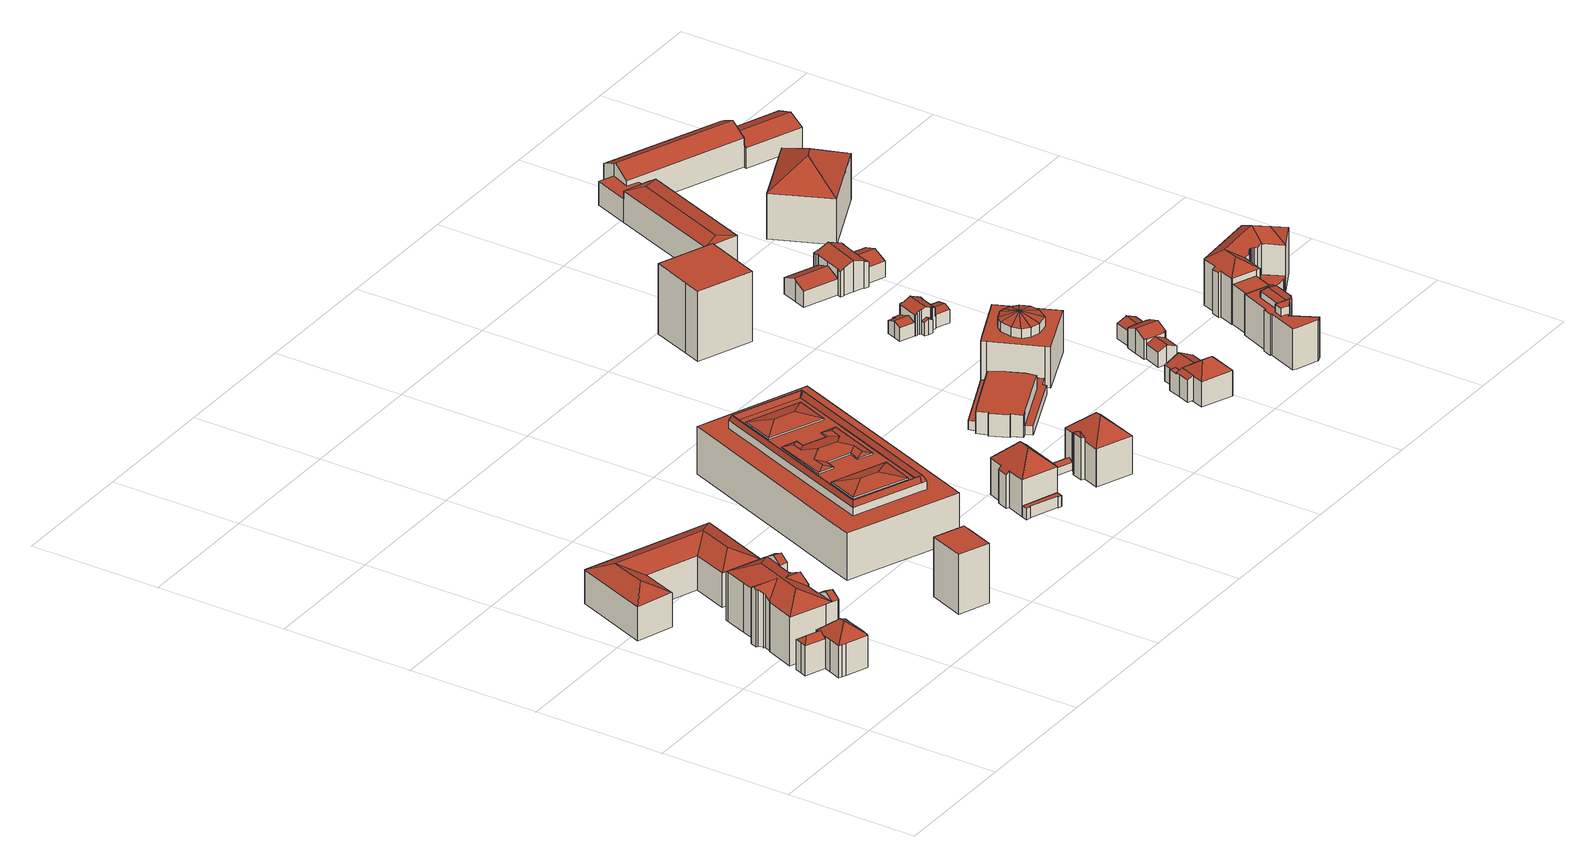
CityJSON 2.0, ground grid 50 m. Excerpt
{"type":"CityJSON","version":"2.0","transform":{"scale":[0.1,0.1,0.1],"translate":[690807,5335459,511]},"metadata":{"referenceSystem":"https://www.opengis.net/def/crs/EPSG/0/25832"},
"CityObjects":{
"building1":{"type":"Building","attributes":{"Gemeindeschluessel":"09162000","HoeheDach":"534.260","HoeheGrund":"516.780","Methode":"2000","NiedrigsteTraufeDesGebaeudes":"528.261","Geometrietyp2DReferenz":"3000","function":"31001_9998","roofType":"3200","measuredHeight":17.48,"storeysAboveGround":3},"geometry":[{"type":"MultiSurface","lod":"2","boundaries":[[[0,1,2,3,4,5]],[[4,6,7,8,5]],[[4,3,6]],[[8,9,10,5]],[[11,12,13]],[[14,15,2,1]],[[16,17,18,19]],[[20,21,22,23]],[[6,11,7]],[[8,7,11,13,9]],[[24,25,26,27]],[[16,19,24,27,20,23,28,29,14,1,0,30,31,32,33]],[[19,18,25,24]],[[30,0,5,10]],[[6,3,2,15,34,35,36,37,12,11]],[[29,34,15,14]],[[20,27,26,38,21]],[[30,10,9,31]],[[32,31,9,13,12,37]],[[39,22,21,38,35,34]],[[38,26,25,18,17,40,36,35]],[[36,40,41,37]],[[28,39,34,29]],[[32,37,41,33]],[[23,22,39,28]],[[16,33,41,40,17]]],"semantics":{"surfaces":[{"type":"WallSurface"},{"type":"RoofSurface"},{"type":"GroundSurface"}],"values":[0,1,0,1,0,0,0,0,0,1,0,2,0,0,1,0,0,0,0,1,1,1,0,0,0,0]}}]},
"building2":{"type":"Building","attributes":{"Gemeindeschluessel":"09162000","HoeheDach":"539.690","HoeheGrund":"516.554","Methode":"2000","NiedrigsteTraufeDesGebaeudes":"535.290","Geometrietyp2DReferenz":"3000","function":"31001_9998","roofType":"3100","measuredHeight":23.14,"storeysAboveGround":4},"geometry":[{"type":"MultiSurface","lod":"2","boundaries":[[[42,43,44,45]],[[46,47,48,49,50]],[[51,52,53,54]],[[55,56,57]],[[58,59,60,61]],[[62,63,64,65]],[[66,67,68,69,70]],[[71,72,63,62]],[[73,74,51,54,75]],[[76,77,78,79]],[[72,71,80,81]],[[82,83,47,46,84]],[[85,86,75,54,53]],[[87,88,77,76]],[[58,89,90,91,59]],[[92,93,94,95,96,97,98,99]],[[87,100,73,75,86,88]],[[95,101,102,96]],[[103,104,68,67,85,53,52]],[[105,106,90,89]],[[66,70,44,43,107,92,99,60,59,91,108]],[[109,103,52,51,74]],[[110,48,47,83]],[[57,84,46,50,111,78,77,88,86,85,67,66,108,55]],[[112,45,44,70,69]],[[113,114,115,116]],[[105,117,118,55,106]],[[101,95,94,119]],[[109,74,73,100]],[[112,69,68,104]],[[120,121,57,56]],[[122,97,96,102]],[[123,61,60,99,98]],[[49,111,50]],[[42,124,125,107,43]],[[118,115,114,120,56,55]],[[106,55,108,91,90]],[[126,127,81,80]],[[65,64,128,129]],[[126,119,94,93,127]],[[113,130,121,120,114]],[[129,128,125,124]],[[116,115,118,117]],[[110,79,78,111,49,48]],[[123,98,97,122]],[[109,100,87,76,79,110,83,82,130,113,116,117,105,89,58,61,123,122,102,101,119,126,80,71,62,65,129,124,42,45,112,104,103]],[[92,107,125,128,64,63,72,81,127,93]],[[130,82,84,57,121]]],"semantics":{"surfaces":[{"type":"WallSurface"},{"type":"RoofSurface"},{"type":"GroundSurface"}],"values":[0,1,1,0,0,0,1,0,1,0,0,0,0,0,0,1,0,0,0,0,1,0,0,1,0,0,0,0,0,0,1,0,0,1,0,1,1,0,0,0,0,0,0,0,0,2,1,0]}}]},
"building3":{"type":"Building","attributes":{"Gemeindeschluessel":"09162000","HoeheDach":"533.120","HoeheGrund":"516.364","Methode":"2000","NiedrigsteTraufeDesGebaeudes":"529.447","Geometrietyp2DReferenz":"3000","function":"31001_9998","roofType":"3100","measuredHeight":16.76,"storeysAboveGround":3},"geometry":[{"type":"MultiSurface","lod":"2","boundaries":[[[131,132,133,134,135]],[[136,137,138]],[[139,140,136,138,141,142]],[[142,141,143,144]],[[145,146,137,136,140,147]],[[148,147,140,139]],[[132,131,149,143,146]],[[138,137,146,143,141]],[[150,151,149,131,135]],[[150,152,153,148,139,142,144,151]],[[144,143,149,151]],[[148,153,154,145,147]],[[133,132,155,156]],[[150,135,134,157,152]],[[134,133,156,157]],[[152,157,156,155,154,153]],[[132,146,145,154,155]]],"semantics":{"surfaces":[{"type":"RoofSurface"},{"type":"WallSurface"},{"type":"GroundSurface"}],"values":[0,0,1,1,0,1,0,0,1,2,1,1,0,1,0,1,0]}}]},
"building4":{"type":"Building","attributes":{"Gemeindeschluessel":"09162000","HoeheDach":"540.019","HoeheGrund":"516.878","Methode":"2000","NiedrigsteTraufeDesGebaeudes":"540.019","Geometrietyp2DReferenz":"3000","function":"31001_9998","roofType":"1000","measuredHeight":23.14},"geometry":[{"type":"MultiSurface","lod":"2","boundaries":[[[158,159,160,161]],[[162,163,160,159,164]],[[161,160,163,165]],[[166,158,161,165,167]],[[167,162,164,166]],[[166,164,159,158]],[[165,163,162,167]]],"semantics":{"surfaces":[{"type":"WallSurface"},{"type":"RoofSurface"},{"type":"GroundSurface"}],"values":[0,1,0,2,0,0,0]}}]},
"building5":{"type":"Building","attributes":{"name":"Zentralinstitut für Kunstgeschichte, Staatliche Graphische Sammlung","Gemeindeschluessel":"09162000","HoeheDach":"540.410","HoeheGrund":"516.466","Methode":"2000","NiedrigsteTraufeDesGebaeudes":"534.810","Geometrietyp2DReferenz":"3000","function":"31001_3000","roofType":"1000","measuredHeight":23.94,"storeysAboveGround":4},"geometry":[{"type":"MultiSurface","lod":"2","boundaries":[[[168,169,170,171]],[[172,173,174]],[[175,176,177,178]],[[179,174,180,181]],[[182,183,184,185,186,187,188,189,190,191,192,193,194,195,196,197,175]],[[198,192,191,198,199,200]],[[201,202,182,175,178,203,204,205,206]],[[204,203,177,207,208,205]],[[209,210,211,212,213,214]],[[215,216,217,218,219,220,221,222,223,224]],[[225,226,209,214,227,228,229]],[[230,231,232,233]],[[234,170,169]],[[198,235,199]],[[236,237,235,190,238,239,240,241]],[[176,242,177]],[[243,180,244,210,209,226]],[[245,246,245,247]],[[248,249,250,251]],[[252,232,253,254]],[[255,256,213,257]],[[178,177,242,258,259,260,261,262,263,264,265,266,177,203]],[[173,244,180,174]],[[205,267,268,269,270,271,240,272,273,274,275,276,277,206]],[[218,278,279,280,281,282,283,219]],[[284,285,286,287]],[[253,231,230,288]],[[199,235,237,236,241,246]],[[171,170,172,289]],[[290,212,169,168]],[[291,233,232,252]],[[287,286,251,292]],[[293,228,256,255]],[[292,251,250,294]],[[257,213,212,290]],[[295,243,226,225]],[[296,266,296,297]],[[227,256,228]],[[253,232,231]],[[244,173,172,170,234,211,210]],[[223,298,299,300,301,302,303,304,305,224]],[[306,288,233,291]],[[297,307,247,245,246,308,309,310,311,208]],[[176,312,313,314,315,198,200,261,260,259,258,242]],[[296,266,265,264,263,262,199,246,245,247,307,297],[291,252,254,306],[293,255,257,290,168,171,289,179,181,316,317,318],[292,294,284,287]],[[295,225,229]],[[307,247,307,297]],[[208,311,310,309,308,241,240,271,270,269,268,267,205]],[[222,221,220,219,283,282,281,319,320,321,322,301,300,299,298,223],[277,276,275,274,273,272,323,324,189,188,187,186,185,184,183,182,202,201,206]],[[285,249,248,286]],[[294,250,285,284]],[[316,243,295,317]],[[317,295,229,318]],[[191,190,235,198]],[[246,241,308]],[[279,278,218,217,216,215,224,305,304,303,302,325,326,327,328,280]],[[289,172,174,179]],[[322,321,320,319,281,280,328,327,326,325,302,301]],[[207,177,266,296,297,208]],[[285,250,249]],[[211,234,169,212]],[[213,256,227,214]],[[262,261,200,199]],[[318,229,228,293]],[[248,251,286]],[[239,238,190,189,324,323,272,240]],[[181,180,243,316]],[[254,253,288,306]],[[175,197,196,195,194,193,192,198,315,314,313,312,176]],[[230,233,288]]],"semantics":{"surfaces":[{"type":"WallSurface"},{"type":"RoofSurface"},{"type":"GroundSurface"}],"values":[0,1,1,0,0,0,0,1,1,0,1,1,1,1,1,1,1,0,1,0,0,0,1,0,0,0,1,1,0,0,0,0,0,0,0,1,0,1,1,1,0,0,1,1,1,1,0,1,1,1,0,0,0,1,1,2,0,0,1,1,1,1,0,0,1,0,0,0,1,1]}}]},
"building6":{"type":"Building","attributes":{"Gemeindeschluessel":"09162000","HoeheDach":"520.720","HoeheGrund":"516.350","Methode":"1000","NiedrigsteTraufeDesGebaeudes":"520.720","Geometrietyp2DReferenz":"3000","function":"31001_2000","roofType":"1000","measuredHeight":4.37,"storeysAboveGround":1},"geometry":[{"type":"MultiSurface","lod":"2","boundaries":[[[329,330,331,332]],[[333,334,335,336]],[[337,336,335,338,339,332,331,340]],[[335,334,341,338]],[[337,340,342,343]],[[342,340,331,330]],[[339,338,341,344]],[[344,341,334,333,343,342,330,329]],[[339,344,329,332]],[[337,343,333,336]]],"semantics":{"surfaces":[{"type":"WallSurface"},{"type":"GroundSurface"},{"type":"RoofSurface"}],"values":[0,0,1,0,0,0,0,2,0,0]}}]},
"building7":{"type":"Building","attributes":{"Gemeindeschluessel":"09162000","HoeheDach":"537.530","HoeheGrund":"516.380","Methode":"2000","NiedrigsteTraufeDesGebaeudes":"529.508","Geometrietyp2DReferenz":"3000","function":"31001_9998","roofType":"3200","measuredHeight":21.15,"storeysAboveGround":4},"geometry":[{"type":"MultiSurface","lod":"2","boundaries":[[[345,346,347,348]],[[349,340,350,351,352,353]],[[354,355,356,357,358,359,347,346,360,361,362]],[[363,364,361,360,346,345]],[[356,365,366,367,368,357]],[[331,362,361,364]],[[353,352,369,370,371,372,355,354]],[[373,370,369,374]],[[375,371,370,373]],[[376,358,357,368]],[[374,369,352,351]],[[355,372,365,356]],[[359,358,376,377,348,347]],[[372,371,375,378,366,365]],[[373,374,351,350,340,331,364,363,345,348,377,376,368,367,366,378,375]],[[340,349,362,331]],[[349,353,354,362]]],"semantics":{"surfaces":[{"type":"WallSurface"},{"type":"RoofSurface"},{"type":"GroundSurface"}],"values":[0,0,1,0,0,0,1,0,0,0,0,1,0,0,2,0,1]}}]},
"building8":{"type":"Building","attributes":{"Gemeindeschluessel":"09162000","HoeheDach":"520.637","HoeheGrund":"516.540","Methode":"1000","NiedrigsteTraufeDesGebaeudes":"519.228","Geometrietyp2DReferenz":"3000","function":"31001_2000","roofType":"3100","measuredHeight":4.1},"geometry":[{"type":"MultiSurface","lod":"2","boundaries":[[[379,380,381,382,383]],[[384,385,381,380]],[[385,386,382,381]],[[386,385,384,387,388]],[[388,383,382,386]],[[384,380,379,387]],[[388,387,379,383]]],"semantics":{"surfaces":[{"type":"WallSurface"},{"type":"RoofSurface"},{"type":"GroundSurface"}],"values":[0,0,1,0,1,2,0]}}]},
"building9":{"type":"Building","attributes":{"Gemeindeschluessel":"09162000","HoeheDach":"538.000","HoeheGrund":"516.339","Methode":"2000","NiedrigsteTraufeDesGebaeudes":"531.010","Geometrietyp2DReferenz":"3000","function":"31001_9998","roofType":"3200","measuredHeight":21.66,"storeysAboveGround":4},"geometry":[{"type":"MultiSurface","lod":"2","boundaries":[[[389,390,391]],[[392,393,394,395,396,391]],[[397,398,399,400,401]],[[400,399,402]],[[403,404,394,393]],[[405,406,399,398]],[[407,408,390,409,410,411]],[[407,411,412,413]],[[392,391,390,408]],[[389,409,390]],[[414,397,415,416]],[[403,416,415,417,404]],[[405,398,397,414]],[[415,397,401,417]],[[417,401,400,402,418,412,411,410,419,395,394,404]],[[405,414,416,403,393,392,408,407,413,420,406]],[[413,412,418,420]],[[406,420,418,402,399]],[[396,389,391]],[[410,409,389,419]],[[419,389,396,395]]],"semantics":{"surfaces":[{"type":"RoofSurface"},{"type":"WallSurface"},{"type":"GroundSurface"}],"values":[0,1,0,0,1,1,1,1,1,0,1,1,1,0,0,2,1,1,0,1,1]}}]},
"building10":{"type":"Building","attributes":{"Gemeindeschluessel":"09162000","HoeheDach":"520.550","HoeheGrund":"516.736","Methode":"2000","NiedrigsteTraufeDesGebaeudes":"519.706","Geometrietyp2DReferenz":"3000","function":"31001_2000","roofType":"3100","measuredHeight":3.81},"geometry":[{"type":"MultiSurface","lod":"2","boundaries":[[[421,422,423,424,425]],[[422,426,427,428,423]],[[429,427,426,430,431]],[[431,430,421,425]],[[424,423,428,432]],[[426,422,421,430]],[[429,432,428,427]],[[431,425,424,432,429]]],"semantics":{"surfaces":[{"type":"RoofSurface"},{"type":"WallSurface"},{"type":"GroundSurface"}],"values":[0,1,2,1,0,1,1,1]}}]},
"building11":{"type":"Building","attributes":{"Gemeindeschluessel":"09162000","HoeheDach":"525.170","HoeheGrund":"516.450","Methode":"2000","NiedrigsteTraufeDesGebaeudes":"520.000","Geometrietyp2DReferenz":"3000","function":"31001_9998","roofType":"1000","measuredHeight":8.72,"storeysAboveGround":2},"geometry":[{"type":"MultiSurface","lod":"2","boundaries":[[[433,434,435,436]],[[437,438,439,440,441,442,443,444,445,446,447,448,449,450]],[[451,445,444,452]],[[453,454,455,456]],[[457,458,459,460]],[[461,439,438,462]],[[463,446,445,451]],[[464,450,449,465]],[[465,449,448,466,467,468]],[[456,455,434,433]],[[469,442,441,470]],[[465,468,453,456,433,436,471,457,460,469,470,472,461,462,473,464]],[[471,474,458,457]],[[475,447,446,463]],[[468,467,454,453]],[[472,440,439,461]],[[460,459,476,443,442,469]],[[466,448,447,475]],[[470,441,440,472]],[[466,475,463,451,452,476,459,458,474,435,434,455,454,467]],[[452,444,443,476]],[[473,437,450,464]],[[462,438,437,473]],[[436,435,474,471]]],"semantics":{"surfaces":[{"type":"WallSurface"},{"type":"RoofSurface"},{"type":"GroundSurface"}],"values":[0,1,0,0,0,0,0,0,0,0,0,2,0,0,0,0,0,0,0,1,0,0,0,0]}}]},
"building12":{"type":"Building","attributes":{"Gemeindeschluessel":"09162000","HoeheDach":"526.127","HoeheGrund":"516.370","Methode":"2000","NiedrigsteTraufeDesGebaeudes":"524.422","Geometrietyp2DReferenz":"3000","function":"31001_1000","roofType":"2100","measuredHeight":9.76,"storeysAboveGround":2},"geometry":[{"type":"MultiSurface","lod":"2","boundaries":[[[477,478,479,480,481,482,483]],[[484,485,477,483]],[[486,487,488,489,490,491,492]],[[490,489,493,480,479]],[[488,487,486,494,484,483,482,481,495]],[[496,492,491,478,477,485]],[[494,496,485,484]],[[495,493,489,488]],[[486,492,496,494]],[[481,480,493,495]],[[479,478,491,490]]],"semantics":{"surfaces":[{"type":"WallSurface"},{"type":"RoofSurface"},{"type":"GroundSurface"}],"values":[0,0,0,1,2,1,0,0,0,0,0]}}]},
"building13":{"type":"Building","attributes":{"name":"NS-Dokumentationszentrum München","Gemeindeschluessel":"09162000","HoeheDach":"538.600","HoeheGrund":"511.399","Methode":"2000","NiedrigsteTraufeDesGebaeudes":"538.600","Geometrietyp2DReferenz":"3000","function":"31001_3000","roofType":"1000","measuredHeight":27.2,"storeysAboveGround":3},"geometry":[{"type":"MultiSurface","lod":"2","boundaries":[[[497,498,499,500,501]],[[500,502,503,501]],[[503,502,504,505,506]],[[497,506,505,498]],[[499,504,502,500]],[[498,505,504,499]],[[501,503,506,497]]],"semantics":{"surfaces":[{"type":"GroundSurface"},{"type":"WallSurface"},{"type":"RoofSurface"}],"values":[0,1,2,1,1,1,1]}}]},
"building14":{"type":"Building","attributes":{"name":"Amerika Haus","Gemeindeschluessel":"09162000","HoeheDach":"538.290","HoeheGrund":"516.347","Methode":"2000","NiedrigsteTraufeDesGebaeudes":"532.360","Geometrietyp2DReferenz":"3000","function":"31001_9998","roofType":"1000","measuredHeight":21.94,"storeysAboveGround":5},"geometry":[{"type":"MultiSurface","lod":"2","boundaries":[[[507,508,509,510]],[[511,512,513,514,515,516,517,518],[519,520,521,522,523,524,525,526,527,528,529,507,510]],[[530,531,532]],[[533,534,535,536,537,538,539,540]],[[529,541,508,507]],[[521,542,543,522]],[[540,514,513,533]],[[534,512,511,535]],[[526,544,545,527]],[[510,509,546,519]],[[544,530,532]],[[523,547,531,524]],[[522,543,547,523]],[[525,530,544,526]],[[548,532,541]],[[535,511,518,536]],[[545,532,548]],[[518,517,516,515,539,538,537,536]],[[547,543,532]],[[524,531,530,525]],[[545,544,532]],[[532,543,542]],[[541,532,508]],[[532,549,546]],[[532,546,509]],[[520,549,542,521]],[[532,542,549]],[[533,513,512,534]],[[539,515,514,540]],[[531,547,532]],[[527,545,548,528]],[[528,548,541,529]],[[508,532,509]],[[519,546,549,520]]],"semantics":{"surfaces":[{"type":"WallSurface"},{"type":"RoofSurface"},{"type":"GroundSurface"}],"values":[0,1,1,2,0,0,0,0,0,0,1,0,0,0,1,0,1,0,1,0,1,1,1,1,1,0,1,0,0,1,0,0,1,0]}}]},
"building15":{"type":"Building","attributes":{"Gemeindeschluessel":"09162000","HoeheDach":"530.330","HoeheGrund":"516.130","Methode":"2000","NiedrigsteTraufeDesGebaeudes":"525.903","Geometrietyp2DReferenz":"3000","function":"31001_1000","roofType":"3200","measuredHeight":14.2,"storeysAboveGround":2},"geometry":[{"type":"MultiSurface","lod":"2","boundaries":[[[550,551,552]],[[553,554,555,556]],[[557,551,550,558]],[[550,552,559,560,561]],[[559,555,554,562,560]],[[563,562,554,553]],[[564,565,551,557]],[[558,550,561,566]],[[567,568,565,564]],[[568,567,556,555]],[[561,560,562,563,566]],[[559,552,551,565,568,555]],[[558,566,563,553,556,567,564,557]]],"semantics":{"surfaces":[{"type":"RoofSurface"},{"type":"WallSurface"},{"type":"GroundSurface"}],"values":[0,1,1,0,0,1,1,1,1,1,1,0,2]}}]},
"building16":{"type":"Building","attributes":{"Gemeindeschluessel":"09162000","HoeheDach":"525.400","HoeheGrund":"516.392","Methode":"2000","NiedrigsteTraufeDesGebaeudes":"522.545","Geometrietyp2DReferenz":"3000","function":"31001_1000","roofType":"3100","measuredHeight":9.01,"storeysAboveGround":1},"geometry":[{"type":"MultiSurface","lod":"2","boundaries":[[[569,570,571,572]],[[572,571,573,574]],[[488,575,576,495]],[[571,570,577,578,573]],[[579,580,569,572,574,488,495]],[[580,577,570,569]],[[495,576,581,579]],[[574,573,575,488]],[[579,581,578,577,580]],[[573,578,581,576,575]]],"semantics":{"surfaces":[{"type":"WallSurface"},{"type":"RoofSurface"},{"type":"GroundSurface"}],"values":[0,0,0,1,2,0,0,0,0,1]}}]},
"building17":{"type":"Building","attributes":{"Gemeindeschluessel":"09162000","HoeheDach":"526.290","HoeheGrund":"516.200","Methode":"2000","NiedrigsteTraufeDesGebaeudes":"520.704","Geometrietyp2DReferenz":"3000","function":"31001_9998","roofType":"3100","measuredHeight":10.09},"geometry":[{"type":"MultiSurface","lod":"2","boundaries":[[[582,583,584,585]],[[586,587,588,589]],[[590,591,592,593,594,595]],[[596,597,598,599]],[[600,601,602,603,604,605]],[[603,602,606,607,608,609,610]],[[611,612,613,614]],[[615,616,583,582]],[[614,613,590,595]],[[617,618,619,620,597,596]],[[621,622,623,624]],[[625,626,622,621]],[[627,628,626,625]],[[597,620,629,630,631,598]],[[619,632,629,620]],[[633,589,588,634,635,636,637]],[[585,584,638,639]],[[640,641,642,643]],[[644,645,646,647]],[[634,648,649,650,651,652,653,635]],[[639,638,654,655]],[[656,657,658,659]],[[598,631,660,616,615,661,599]],[[630,629,632,662,663,664,660,631]],[[665,666,645,644]],[[588,587,654,638,584,583,616,660,664,667,668,669,642,641,670,650,649,648,634]],[[643,642,669,671]],[[653,652,651,592,591,590,613,612,672]],[[609,673,624,623,674,610]],[[655,654,587,586]],[[675,676,666,665]],[[663,662,677,646,645,666,676,605,604,603,610,674,623,622,626,628,678,679,668,667,664]],[[636,672,612,611,637]],[[632,619,618,680,681,677,662]],[[682,670,641,640]],[[683,684,685,686]],[[647,646,677,681]],[[651,650,670,682,687,593,592]],[[688,678,628,627]],[[689,685,684,690,601,600]],[[635,653,672,636]],[[690,658,657,606,602,601]],[[607,606,657,656]],[[668,679,678,688,691,692,671,669]],[[683,693,659,658,690,684]],[[659,693,683,686,694,695,675,665,644,647,681,680,618,617,596,599,661,615,582,585,639,655,586,589,633,637,611,614,595,594,593,687,682,640,643,671,692,691,688,627,625,621,624,673,609,608,607,656]],[[695,694,689,600,605,676,675]],[[686,685,689,694]]],"semantics":{"surfaces":[{"type":"WallSurface"},{"type":"RoofSurface"},{"type":"GroundSurface"}],"values":[0,0,0,0,0,0,0,0,0,0,0,0,0,1,1,0,0,0,0,0,0,0,0,0,0,1,0,1,0,0,0,1,0,0,0,0,0,0,0,1,1,1,0,0,0,2,0,0]}}]},
"building18":{"type":"Building","attributes":{"Gemeindeschluessel":"09162000","HoeheDach":"525.831","HoeheGrund":"516.220","Methode":"2000","NiedrigsteTraufeDesGebaeudes":"521.895","Geometrietyp2DReferenz":"3000","function":"31001_9998","roofType":"3100","measuredHeight":9.61,"storeysAboveGround":2},"geometry":[{"type":"MultiSurface","lod":"2","boundaries":[[[696,697,698,699,700,701,702]],[[703,704,705,706,707,708]],[[709,710,711,712]],[[713,714,715,716]],[[717,718,719,720,698,697]],[[721,711,710,718,717,697,696,722,723,724]],[[725,726,727,728]],[[696,702,729,722]],[[716,715,724,730]],[[719,704,703,720]],[[731,732,733,734,735,736]],[[737,738,712,711,721,739]],[[736,735,740,741]],[[735,734,742,743,740]],[[732,744,745,746,747,748,733]],[[720,703,708,699,698]],[[728,727,746,745]],[[714,749,750,747,746,727,726,739,721,724,715]],[[700,699,708,707]],[[740,743,749,714,713,751,741]],[[752,709,712,738,737,725,728,745,744,732,731,736,741,751,713,716,730,753,729,702,701,700,707,706,705]],[[733,748,742,734]],[[742,748,747,750,749,743]],[[724,723,722,729,753,730]],[[709,752,705,704,719,718,710]],[[737,739,726,725]]],"semantics":{"surfaces":[{"type":"WallSurface"},{"type":"RoofSurface"},{"type":"GroundSurface"}],"values":[0,0,0,0,0,1,0,0,0,1,0,0,0,1,0,1,0,1,0,0,2,1,0,0,0,0]}}]},
"building19":{"type":"Building","attributes":{"Gemeindeschluessel":"09162000","HoeheDach":"524.566","HoeheGrund":"516.030","Methode":"1000","NiedrigsteTraufeDesGebaeudes":"522.328","Geometrietyp2DReferenz":"3000","function":"31001_9998","roofType":"3100","measuredHeight":8.54,"storeysAboveGround":1},"geometry":[{"type":"MultiSurface","lod":"2","boundaries":[[[754,755,756,757,758]],[[759,760,761,762,763,764,765,766,767]],[[761,768,769,762]],[[756,755,767,766,765,757]],[[760,770,768,761]],[[760,759,767,755,754,770]],[[771,758,757,765,764,763]],[[762,769,771,763]],[[768,770,754,758,771,769]]],"semantics":{"surfaces":[{"type":"RoofSurface"},{"type":"GroundSurface"},{"type":"WallSurface"}],"values":[0,1,2,2,2,2,2,2,0]}}]},
"building20":{"type":"Building","attributes":{"Gemeindeschluessel":"09162000","HoeheDach":"528.434","HoeheGrund":"516.280","Methode":"1000","NiedrigsteTraufeDesGebaeudes":"525.979","Geometrietyp2DReferenz":"3000","function":"31001_9998","roofType":"3100","measuredHeight":12.15,"storeysAboveGround":2},"geometry":[{"type":"MultiSurface","lod":"2","boundaries":[[[772,773,774,775]],[[776,777,778,779]],[[780,781,782,783]],[[784,785,786,787]],[[775,774,788,789]],[[790,791,792,793]],[[794,795,796,797,798,799,800,801,785,784,802,803,804,805,806]],[[807,795,794,808]],[[809,800,799,810]],[[811,802,784,787]],[[812,801,800,809]],[[789,788,813,814]],[[815,816,782,781]],[[786,785,801,812]],[[796,795,807,817]],[[778,777,805,804,818,819,820,783,782,816,821,813,788,774,773,822,792,791]],[[776,823,806,805,777]],[[824,798,797,825]],[[794,806,823,808]],[[825,797,796,817]],[[826,827,818,804,803]],[[814,813,821,828]],[[810,799,798,824]],[[786,812,809,810,824,825,817,807,808,823,776,779,790,793,829,772,775,789,814,828,815,781,780,830,831,827,826,811,787]],[[803,802,811,826]],[[831,819,818,827]],[[831,830,820,819]],[[829,793,792,822]],[[828,821,816,815]],[[829,822,773,772]],[[790,779,778,791]],[[780,783,820,830]]],"semantics":{"surfaces":[{"type":"WallSurface"},{"type":"RoofSurface"},{"type":"GroundSurface"}],"values":[0,0,0,0,0,0,1,0,0,0,0,0,0,0,0,1,0,0,0,0,0,0,0,2,0,0,0,0,0,0,0,0]}}]},
"building21":{"type":"Building","attributes":{"Gemeindeschluessel":"09162000","HoeheDach":"534.880","HoeheGrund":"515.870","Methode":"2000","NiedrigsteTraufeDesGebaeudes":"531.770","Geometrietyp2DReferenz":"3000","function":"31001_9998","roofType":"1000","measuredHeight":19.01,"storeysAboveGround":4},"geometry":[{"type":"MultiSurface","lod":"2","boundaries":[[[832,833,834,835]],[[836,837,838,839,840,841]],[[842,843,844,845,846,847]],[[848,849,850,851,852,853]],[[854,855,856,857,858,859,860,861,862]],[[863,864,865,866]],[[857,867,843,842,858]],[[868,869,870,871,872,873,874,875,835,834]],[[876,877,878,879,880,881]],[[866,865,882,883]],[[884,885,886,856,855,854,862,887]],[[839,838,864,863]],[[860,859,847,846]],[[888,889,876,881,890,891]],[[858,842,847,859]],[[892,893,894,895,896,897,898,899,836,841]],[[844,843,867,900]],[[901,887,862,861]],[[902,903,885,884,887,901]],[[883,882,833,832]],[[872,871,879,878]],[[850,849,896,895]],[[877,876,889,888,904,905,906,907,908,852,851,850,895,894,893,892,841,840,839,863,866,883,832,835,875,874,873,872,878]],[[907,906,905,904,909,900,867,857,856,886]],[[904,888,891,909]],[[899,898,897,896,849,848,853,903,902,901,861,860,846,845,844,900,909,891,890,881,880,879,871,870,869,868,834,833,882,865,864,838,837,836]],[[903,853,852,908,907,886,885]]],"semantics":{"surfaces":[{"type":"WallSurface"},{"type":"RoofSurface"},{"type":"GroundSurface"}],"values":[0,0,0,0,0,0,1,0,0,0,1,0,0,0,1,0,0,0,0,0,0,0,2,0,0,1,0]}}]},
"building22":{"type":"Building","attributes":{"Gemeindeschluessel":"09162000","HoeheDach":"524.546","HoeheGrund":"516.190","Methode":"1000","NiedrigsteTraufeDesGebaeudes":"522.324","Geometrietyp2DReferenz":"3000","function":"31001_9998","roofType":"3100","measuredHeight":8.36,"storeysAboveGround":1},"geometry":[{"type":"MultiSurface","lod":"2","boundaries":[[[910,911,912,913]],[[914,915,916,917]],[[917,916,918,919]],[[918,920,911,910,921,919]],[[914,922,923,924,925,915]],[[926,912,911,920]],[[915,925,924,926,920,918,916]],[[923,927,913,912,926,924]],[[927,923,922,914,917,919,921,910,913]]],"semantics":{"surfaces":[{"type":"WallSurface"},{"type":"RoofSurface"},{"type":"GroundSurface"}],"values":[0,0,0,0,0,1,1,0,2]}}]},
"building23":{"type":"Building","attributes":{"Gemeindeschluessel":"09162000","HoeheDach":"531.630","HoeheGrund":"516.150","Methode":"2000","NiedrigsteTraufeDesGebaeudes":"531.630","Geometrietyp2DReferenz":"3000","function":"31001_2000","roofType":"1000","measuredHeight":15.48},"geometry":[{"type":"MultiSurface","lod":"2","boundaries":[[[928,929,930,931]],[[932,933,929,928]],[[929,933,934,935,930]],[[930,935,934,936,937,931]],[[933,932,936,934]],[[928,931,937,936,932]]],"semantics":{"surfaces":[{"type":"WallSurface"},{"type":"RoofSurface"},{"type":"GroundSurface"}],"values":[0,0,1,0,0,2]}}]},
"building24":{"type":"Building","attributes":{"Gemeindeschluessel":"09162000","HoeheDach":"521.966","HoeheGrund":"516.781","Methode":"1000","NiedrigsteTraufeDesGebaeudes":"521.966","Geometrietyp2DReferenz":"3000","function":"31001_9998","roofType":"1000","measuredHeight":5.18,"storeysAboveGround":2},"geometry":[{"type":"MultiSurface","lod":"2","boundaries":[[[938,939,940,941]],[[942,943,944,945]],[[946,947,940,939,948,944,943,949,950,951,952,953,954,955,956,957,958]],[[959,957,956,960]],[[961,947,946,962]],[[963,950,949,964]],[[960,956,955,965]],[[941,940,947,961]],[[966,951,950,963]],[[962,946,958,967]],[[967,959,960,965,968,969,970,966,963,964,942,945,971,938,941,961,962]],[[965,955,954,968]],[[971,948,939,938]],[[969,953,952,970]],[[967,958,957,959]],[[968,954,953,969]],[[964,949,943,942]],[[945,944,948,971]],[[970,952,951,966]]],"semantics":{"surfaces":[{"type":"WallSurface"},{"type":"RoofSurface"},{"type":"GroundSurface"}],"values":[0,0,1,0,0,0,0,0,0,0,2,0,0,0,0,0,0,0,0]}}]},
"building25":{"type":"Building","attributes":{"Gemeindeschluessel":"09162000","HoeheDach":"537.522","HoeheGrund":"516.240","Methode":"2000","NiedrigsteTraufeDesGebaeudes":"533.340","Geometrietyp2DReferenz":"3000","function":"31001_9998","roofType":"3200","measuredHeight":21.28,"storeysAboveGround":5},"geometry":[{"type":"MultiSurface","lod":"2","boundaries":[[[972,973,974,975]],[[976,977,978,979]],[[980,981,982,983]],[[984,985,986,987]],[[988,989,990,991]],[[992,993,994,995,996,997,998,974,973,999,1000]],[[994,1001,1002,1003,1004,1005,1006,1007,995]],[[1008,987,986,1009,1010,1011]],[[1012,1013,1014,1015,1016,1004]],[[1017,1018,1019,1020,1021,1011,1010,1022,1023,1024]],[[1022,1010,1009,986,985,982,981,1025,1026,1027,990,989,1028,1029,1003,1002,1001,994]],[[1018,1017,977,976]],[[1030,979,978,992,1000,1031]],[[1032,1013,1012,1004,1003]],[[1013,1032,1033]],[[1000,999,973,972,1034,1031]],[[978,977,1017,1024,993,992]],[[988,1035,1028,989]],[[991,990,1027,1036]],[[1007,1006,1005,1004,1016,1037,1038,1039]],[[975,974,998,1040]],[[1041,1042,1043,1044,1033,1032,1003,1029]],[[1045,1046,1047,1048,1049,1050,1035,988,991,1036,1051,1052,980,983,984,987,1008,1011,1021,1020,1019,1018,976,979,1030,1031,1034,972,975,1040,1053,1054,1055,1039,1038,1037,1016,1015,1014]],[[1052,1025,981,980]],[[1050,1049,1048,1047,1043,1042,1041,1029,1028,1035]],[[983,982,985,984]],[[997,996,1054,1053,1040,998]],[[996,995,1007,1039,1055,1054]],[[1047,1046,1045,1014,1013,1033,1044,1043]],[[1036,1027,1026,1051]],[[1024,1023,1022,994,993]],[[1051,1026,1025,1052]]],"semantics":{"surfaces":[{"type":"WallSurface"},{"type":"RoofSurface"},{"type":"GroundSurface"}],"values":[0,0,0,0,0,1,1,0,0,0,1,0,0,1,1,0,1,0,0,0,0,1,2,0,0,0,0,0,0,0,1,0]}}]},
"building26":{"type":"Building","attributes":{"Gemeindeschluessel":"09162000","HoeheDach":"542.550","HoeheGrund":"516.550","Methode":"2000","NiedrigsteTraufeDesGebaeudes":"534.182","Geometrietyp2DReferenz":"3000","function":"31001_9998","roofType":"3200","measuredHeight":26,"storeysAboveGround":4},"geometry":[{"type":"MultiSurface","lod":"2","boundaries":[[[1056,1057,1058,1059]],[[1060,1058,1061]],[[1059,1058,1060,1062]],[[1060,1061,1063,1064]],[[1065,1056,1059,1062]],[[1064,1063,1057]],[[1063,1061,1058,1057]],[[1065,1062,1060,1064]],[[1065,1064,1057,1056]]],"semantics":{"surfaces":[{"type":"WallSurface"},{"type":"RoofSurface"},{"type":"GroundSurface"}],"values":[0,1,0,1,2,1,1,0,0]}}]},
"building27":{"type":"Building","attributes":{"Gemeindeschluessel":"09162000","HoeheDach":"530.801","HoeheGrund":"516.060","Methode":"2000","NiedrigsteTraufeDesGebaeudes":"524.088","Geometrietyp2DReferenz":"3000","function":"31001_9998","roofType":"3100","measuredHeight":14.74},"geometry":[{"type":"MultiSurface","lod":"2","boundaries":[[[1066,1067,1068]],[[1069,1070,1071,1072,1073,1074]],[[1075,1076,1070,1069,1077,1078]],[[1077,1079,1080,1081,1082,1083,1078]],[[1084,1085,1073,1072,1086]],[[1087,1088,1089,1090]],[[1091,1071,1070,1076,1092]],[[1093,1094,1095,1096]],[[1097,1098,1095,1094,1099]],[[1067,1093,1096,1068]],[[1075,1100,1101,1076]],[[1077,1069,1074,1079]],[[1092,1076,1101,1102]],[[1103,1096,1095,1098]],[[1090,1089,1078,1083]],[[1099,1094,1066,1104]],[[1105,1068,1096,1103,1106]],[[1104,1066,1068,1105]],[[1098,1081,1080,1085,1107,1103]],[[1108,1107,1085,1084]],[[1106,1103,1107,1108]],[[1080,1079,1074,1073,1085]],[[1087,1090,1083,1082,1097,1099,1104,1105,1106,1108,1084,1086,1091,1092,1102]],[[1086,1072,1071,1091]],[[1098,1097,1082,1081]],[[1066,1094,1093,1067]],[[1088,1100,1075,1078,1089]],[[1087,1102,1101,1100,1088]]],"semantics":{"surfaces":[{"type":"RoofSurface"},{"type":"WallSurface"},{"type":"GroundSurface"}],"values":[0,0,1,1,1,1,1,0,1,0,0,0,1,1,1,1,1,1,0,1,1,1,2,1,1,0,0,1]}}]}
},
"vertices":[
[110,325,58],[187,294,58],[187,294,182],[186,294,182],[186,294,173],[110,325,173],[190,304,182],[196,318,194],[143,339,194],[129,373,173],[119,347,173],[201,332,182],[205,342,182],[205,342,173],[177,271,58],[177,271,182],[304,270,58],[304,270,186],[307,268,183],[307,268,58],[268,179,58],[268,179,182],[187,211,182],[187,211,58],[282,204,58],[282,204,182],[278,205,186],[278,205,58],[169,218,58],[158,222,58],[119,347,58],[129,373,58],[206,342,58],[315,299,58],[158,222,182],[235,250,233],[242,270,233],[206,342,182],[269,183,186],[169,218,182],[314,296,185],[315,299,182],
[243,656,55],[243,656,246],[273,734,246],[273,734,55],[342,464,246],[343,465,247],[349,464,248],[366,509,273],[311,531,273],[450,639,264],[464,673,243],[435,684,244],[422,650,264],[302,341,243],[316,376,264],[329,411,243],[185,514,55],[185,514,244],[188,513,246],[188,513,55],[219,605,55],[219,605,258],[224,604,257],[224,604,55],[323,635,287],[434,684,243],[428,687,243],[277,746,243],[276,742,245],[216,598,55],[216,598,263],[437,606,244],[449,636,262],[409,616,244],[382,565,55],[382,565,246],[388,563,243],[388,563,55],[200,593,55],[200,593,270],[322,413,55],[343,465,55],[322,413,247],[435,684,243],[409,616,243],[403,619,55],[403,619,246],[142,406,55],[142,406,243],[142,407,244],[278,544,282],[190,578,282],[185,566,274],[190,564,274],[196,547,264],[194,542,261],[198,540,260],[191,520,246],[437,606,55],[190,564,55],[196,547,55],[464,673,55],[428,687,55],[278,351,55],[278,351,243],[229,619,246],[252,454,287],[449,636,55],[349,464,55],[387,562,243],[277,746,55],[341,365,55],[341,365,264],[328,331,244],[328,331,55],[324,333,55],[324,333,243],[185,566,55],[342,366,264],[355,400,243],[194,542,55],[198,540,55],[229,618,55],[229,618,247],[196,594,55],[196,594,270],[227,614,250],[227,614,55],[355,400,55],
[197,1008,185],[155,1106,221],[105,976,221],[143,875,187],[145,874,186],[489,746,186],[443,847,221],[344,803,187],[491,746,54],[491,746,185],[343,803,186],[343,803,54],[393,935,186],[393,935,54],[596,1019,186],[494,977,221],[598,1018,184],[598,1018,54],[198,1008,185],[145,874,54],[198,1008,54],[5,920,54],[114,1202,54],[114,1202,186],[113,1201,186],[6,921,186],[5,920,186],
[777,244,59],[777,244,290],[892,199,290],[892,199,59],[840,65,290],[879,166,290],[724,111,290],[879,166,59],[724,111,59],[840,65,59],
[1170,944,269],[1170,944,274],[1226,921,274],[1226,921,269],[1150,726,274],[1130,755,281],[1094,749,274],[1099,479,270],[1094,492,291],[1084,496,291],[1080,486,270],[1094,749,269],[1110,787,274],[1110,787,269],[1099,479,238],[1104,489,238],[1107,498,238],[1116,522,238],[1162,640,238],[1192,715,238],[1350,1121,238],[1356,1138,238],[1356,1138,269],[1350,1121,269],[1350,1121,271],[1192,715,270],[1162,640,270],[1116,522,270],[1107,498,270],[1104,489,270],[1340,1125,291],[1330,1129,269],[1330,1129,271],[834,586,238],[1080,486,238],[1080,486,269],[834,586,269],[820,591,269],[820,591,238],[838,595,291],[831,598,291],[1050,878,292],[1122,849,291],[1175,873,281],[1157,912,274],[1066,949,274],[1027,931,281],[715,547,55],[791,516,55],[1070,403,55],[1139,376,55],[1139,376,238],[1070,403,238],[791,516,238],[715,547,238],[713,547,238],[713,547,55],[983,817,281],[1000,861,281],[1042,970,281],[1021,1004,273],[945,809,274],[964,652,294],[1027,626,294],[1123,656,275],[915,740,275],[1190,912,281],[1343,1133,291],[1088,1236,291],[1334,1137,291],[1337,1146,269],[1091,1245,269],[1077,1251,269],[1081,1239,291],[1088,506,270],[1017,824,274],[1147,800,281],[1025,1076,269],[1084,1228,269],[1000,1012,269],[1132,1104,294],[1209,1073,294],[1299,1108,275],[1091,1192,275],[1123,656,269],[1077,538,275],[1077,538,269],[1078,981,269],[1078,981,274],[1066,949,269],[1097,530,270],[1143,648,270],[1172,723,270],[1246,913,270],[1246,913,269],[1172,723,269],[1143,648,269],[1097,530,269],[1088,506,269],[828,611,269],[912,828,269],[986,1018,269],[1019,1101,269],[1070,1234,269],[1077,1251,238],[1070,1234,238],[1019,1101,238],[986,1018,238],[912,828,238],[828,611,238],[1168,451,55],[1425,1111,55],[1451,1179,55],[1451,1179,238],[1425,1111,238],[1168,451,238],[1251,985,269],[1251,985,275],[1043,1069,275],[1043,1069,269],[869,622,275],[1150,726,269],[1157,912,269],[915,740,269],[1091,1192,269],[1021,1004,269],[1299,1108,269],[1002,786,274],[1068,514,269],[842,605,269],[743,622,238],[825,831,238],[1004,1280,238],[1029,1345,238],[1029,1345,55],[1004,1280,55],[825,831,55],[743,622,55],[869,622,269],[926,822,269],[1077,1231,291],[993,1015,291],[919,825,291],[835,608,291],[1097,502,291],[1107,526,291],[1153,644,291],[1182,719,291],[1017,824,269],[1002,786,269],[945,809,269],[1450,1180,238],[1383,1206,238],[1102,1316,238],[1032,1344,238],[1091,1245,238],[1337,1146,238],[1032,1344,55],[1102,1316,55],[1383,1206,55],[1450,1180,55],
[1373,259,97],[1381,282,97],[1381,282,54],[1373,259,54],[1495,213,97],[1496,215,97],[1496,215,54],[1495,213,54],[1508,208,54],[1389,258,54],[1388,255,54],[1517,231,54],[1389,258,97],[1517,231,97],[1508,208,97],[1388,255,97],
[1398,356,54],[1398,356,185],[1414,397,185],[1414,397,54],[1517,231,196],[1517,232,54],[1523,248,54],[1523,248,199],[1517,232,198],[1474,318,265],[1491,361,265],[1447,449,197],[1446,449,196],[1425,393,196],[1424,393,196],[1408,352,196],[1409,352,196],[1381,282,196],[1408,352,54],[1409,352,54],[1528,419,196],[1528,419,54],[1447,449,54],[1446,449,54],[1525,247,197],[1571,367,196],[1583,397,196],[1582,397,197],[1571,367,54],[1525,247,54],[1583,397,54],[1425,393,54],[1424,393,54],[1582,397,54],
[1583,397,55],[1571,367,55],[1571,367,84],[1578,383,96],[1583,397,86],[1727,307,55],[1727,307,84],[1733,323,96],[1740,342,55],[1740,342,82],
[1710,264,227],[1707,289,216],[1691,247,216],[1691,247,53],[1703,242,53],[1703,242,201],[1702,242,200],[1702,242,215],[1815,126,201],[1865,258,201],[1876,289,201],[1782,246,270],[1773,223,270],[1741,342,202],[1679,180,53],[1679,180,200],[1865,258,53],[1876,289,53],[1718,285,53],[1707,289,53],[1718,285,215],[1718,285,200],[1718,285,201],[1727,307,201],[1727,307,53],[1815,126,53],[1681,179,201],[1681,179,53],[1679,180,201],[1740,342,200],[1710,264,200],[1740,342,53],
[1875,286,88],[1876,289,87],[1869,271,95],[1945,240,95],[1950,258,88],[1876,289,57],[1865,258,57],[1865,258,89],[1941,226,57],[1875,286,57],[1950,258,57],[1941,226,89],
[2054,856,55],[2054,856,90],[2132,676,90],[2132,676,55],[1770,665,142],[1763,662,142],[1793,595,142],[1799,598,142],[1817,557,142],[1835,565,142],[1836,565,142],[2060,661,142],[2051,701,142],[2024,763,142],[1991,813,142],[1770,715,142],[1770,714,142],[1752,706,142],[2051,701,90],[2060,661,90],[2008,850,55],[2008,850,90],[2016,839,90],[2016,839,55],[2097,646,55],[2097,646,90],[1849,540,90],[1849,540,55],[1793,595,55],[1763,662,55],[2024,763,90],[1752,706,55],[1770,714,55],[1770,715,90],[1762,742,90],[1762,742,55],[1835,565,55],[1817,557,55],[2094,660,55],[1799,598,55],[1770,665,55],[2094,660,90],[1991,813,90],[1836,565,90],
[2325,268,139],[2330,282,139],[2330,282,134],[2343,316,134],[2343,316,54],[2330,282,54],[2325,268,54],[2308,222,54],[2308,222,139],[2346,259,54],[2351,273,54],[2352,274,54],[2352,274,134],[2351,273,134],[2351,273,151],[2346,259,151],[2365,308,134],[2329,214,54],[2365,308,54],[2329,214,151],
[1719,1786,4],[1744,1850,4],[1800,1996,4],[2010,1914,4],[1928,1705,4],[2010,1914,276],[1928,1705,276],[1800,1996,276],[1744,1850,276],[1719,1786,276],
[2133,770,214],[2133,770,251],[2125,804,251],[2125,804,214],[2054,856,214],[2132,676,214],[2140,657,214],[2361,751,214],[2265,972,214],[2120,908,214],[2090,895,214],[2045,875,214],[2133,851,214],[2153,876,214],[2189,892,214],[2210,891,214],[2235,882,214],[2260,860,214],[2275,826,214],[2270,787,214],[2243,745,214],[2195,737,214],[2158,746,214],[2275,826,251],[2260,860,251],[2198,821,273],[2140,657,54],[2132,676,54],[2054,856,54],[2045,875,54],[2090,895,54],[2120,908,54],[2265,972,54],[2361,751,54],[2158,746,251],[2189,892,251],[2210,891,251],[2270,787,251],[2243,745,251],[2133,851,251],[2235,882,251],[2195,737,251],[2153,876,251],
[2429,123,149],[2470,228,149],[2407,192,193],[2346,259,51],[2346,259,149],[2352,274,149],[2352,274,51],[2470,228,51],[2429,123,51],[2374,205,193],[2312,169,150],[2312,169,149],[2329,214,149],[2329,214,51],[2458,233,51],[2458,233,149],[2312,169,51],[2405,254,51],[2405,254,149],
[2492,322,54],[2492,322,115],[2458,233,115],[2458,233,54],[2405,254,144],[2405,254,54],[2352,274,115],[2365,308,115],[2439,342,144],[2439,343,144],[2385,363,54],[2439,342,54],[2385,363,115],
[2200,1216,52],[2200,1216,143],[2201,1219,143],[2201,1219,52],[2185,1222,52],[2185,1222,135],[2184,1225,134],[2184,1225,52],[2177,1298,103],[2177,1299,102],[2182,1311,97],[2182,1311,52],[2177,1299,52],[2177,1298,52],[2214,1192,52],[2214,1192,111],[2201,1197,103],[2201,1197,52],[2259,1193,103],[2271,1224,113],[2284,1256,103],[2284,1256,134],[2271,1224,134],[2259,1193,134],[2286,1255,103],[2286,1255,52],[2284,1256,52],[2282,1257,52],[2282,1257,135],[2138,1277,52],[2138,1277,115],[2150,1308,103],[2150,1308,52],[2207,1214,52],[2207,1214,146],[2217,1190,52],[2231,1185,52],[2231,1185,104],[2217,1190,113],[2290,1264,52],[2290,1264,132],[2285,1266,134],[2285,1266,52],[2294,1273,52],[2294,1273,132],[2282,1278,52],[2282,1278,138],[2223,1205,113],[2220,1206,111],[2206,1212,103],[2238,1199,104],[2183,1225,52],[2183,1225,134],[2183,1225,104],[2126,1248,104],[2126,1248,52],[2192,1222,138],[2192,1222,52],[2215,1304,52],[2215,1304,134],[2222,1301,138],[2222,1301,52],[2246,1202,52],[2246,1202,141],[2244,1199,141],[2244,1199,52],[2194,1255,134],[2207,1288,134],[2212,1300,134],[2212,1300,97],[2207,1288,102],[2194,1255,116],[2190,1220,138],[2190,1220,52],[2343,1233,52],[2343,1233,103],[2331,1202,112],[2331,1202,52],[2206,1212,146],[2206,1212,52],[2238,1199,144],[2223,1205,152],[2220,1206,153],[2252,1199,52],[2252,1199,138],[2246,1273,153],[2251,1287,153],[2222,1298,138],[2213,1299,134],[2222,1298,52],[2138,1277,116],[2282,1258,52],[2282,1258,135],[2251,1197,52],[2251,1197,138],[2239,1201,144],[2281,1275,138],[2252,1286,153],[2238,1199,52],[2239,1201,52],[2213,1299,52],[2319,1173,52],[2319,1173,104],[2263,1195,104],[2263,1195,52],[2212,1300,52],[2281,1275,52],[2262,1192,103],[2330,1201,113],[2252,1286,52],[2251,1287,52],[2330,1201,52],[2262,1192,52],[2259,1193,52],
[2510,584,129],[2512,589,127],[2512,589,109],[2536,650,109],[2536,650,52],[2512,589,52],[2510,584,52],[2572,636,126],[2608,623,109],[2608,623,52],[2572,636,52],[2569,637,52],[2569,637,124],[2582,556,52],[2582,556,130],[2589,554,130],[2589,554,52],[2477,496,52],[2477,496,128],[2469,499,128],[2469,499,52],[2548,575,127],[2584,562,127],[2584,562,109],[2548,575,126],[2572,512,148],[2503,587,129],[2500,580,133],[2486,544,148],[2555,469,52],[2555,469,129],[2549,472,129],[2549,472,52],[2503,587,52],[2486,544,52],[2484,417,52],[2521,403,52],[2521,403,109],[2484,417,126],[2483,418,125],[2483,418,52],[2571,510,52],[2572,512,52],[2571,510,147],[2450,431,111],[2450,431,52],[2510,481,126],[2476,494,110],[2547,467,52],[2548,469,52],[2548,469,128],[2547,467,127],[2547,467,109],[2476,494,127],[2510,481,127],[2476,494,52],[2584,562,52],[2500,580,52],
[2292,1639,136],[2313,1690,113],[2182,1741,113],[2182,1742,113],[2162,1690,136],[2292,1639,50],[2291,1634,50],[2272,1587,50],[2142,1638,50],[2160,1684,50],[2162,1690,50],[2182,1742,50],[2182,1741,50],[2313,1690,50],[2272,1587,113],[2142,1638,113],[2291,1634,134],[2160,1684,133],
[2270,1582,53],[2270,1582,151],[2272,1587,151],[2272,1587,53],[2314,1553,53],[2314,1553,173],[2276,1568,156],[2276,1568,53],[2318,1712,53],[2312,1698,53],[2312,1698,150],[2318,1712,150],[2424,1671,150],[2419,1657,150],[2419,1657,53],[2424,1671,53],[2292,1639,151],[2292,1639,53],[2275,1565,53],[2275,1565,156],[2262,1570,150],[2262,1570,53],[2352,1534,157],[2368,1527,150],[2374,1542,150],[2371,1543,151],[2373,1548,151],[2393,1600,151],[2414,1652,151],[2416,1658,151],[2410,1676,157],[2409,1674,156],[2370,1688,174],[2316,1552,174],[2354,1537,157],[2368,1527,53],[2352,1534,53],[2414,1652,53],[2393,1600,53],[2410,1676,53],[2416,1658,53],[2313,1690,151],[2313,1690,53],[2317,1696,53],[2317,1696,152],[2374,1542,53],[2368,1689,173],[2329,1704,156],[2330,1707,156],[2314,1690,152],[2267,1583,150],[2354,1537,53],[2373,1548,53],[2371,1543,53],[2409,1674,53],[2368,1689,53],[2314,1690,53],[2267,1583,53],[2330,1707,53],[2329,1704,53],
[2787,306,49],[2787,306,208],[2793,303,208],[2793,303,49],[2682,47,208],[2683,47,208],[2728,160,208],[2728,160,49],[2683,47,49],[2682,47,49],[2828,238,237],[2857,225,233],[2857,225,208],[2828,238,208],[2798,250,208],[2798,250,233],[2783,41,208],[2797,15,208],[2797,15,49],[2783,41,49],[2749,107,49],[2749,107,208],[2758,152,239],[2788,139,239],[2802,134,239],[2802,134,235],[2788,139,237],[2758,152,233],[2758,152,208],[2745,157,208],[2745,157,239],[2722,163,49],[2722,163,208],[2735,195,208],[2735,195,49],[2825,146,233],[2802,300,208],[2816,294,208],[2875,270,208],[2883,267,208],[2883,267,49],[2875,270,49],[2816,294,49],[2802,300,49],[2854,171,49],[2874,219,49],[2892,263,49],[2892,263,208],[2874,219,208],[2854,171,208],[2741,192,208],[2741,192,49],[2745,119,239],[2760,112,239],[2785,125,239],[2731,124,239],[2850,159,49],[2852,165,49],[2852,165,208],[2850,159,208],[2697,41,49],[2711,35,49],[2771,11,49],[2778,8,49],[2778,8,208],[2771,11,208],[2711,35,208],[2697,41,208],[2825,146,208],[2731,124,208],[2745,119,208],[2760,112,208],[2841,154,49],[2825,146,49],[2802,134,49],[2785,125,49],[2760,112,49],[2841,154,208],
[2414,1652,52],[2414,1652,113],[2494,1620,114],[2494,1620,52],[2454,1517,52],[2454,1517,113],[2373,1548,113],[2373,1548,52],[2392,1595,134],[2392,1595,52],[2393,1600,135],[2393,1600,52],[2469,1555,52],[2474,1568,52],[2474,1568,135],[2469,1555,130],[2474,1569,135],[2474,1569,52],
[2883,267,51],[2883,267,206],[2793,303,206],[2793,303,51],[2912,340,51],[2912,340,206],[2822,376,206],[2817,363,206],[2822,376,51],[2817,363,51],
[3081,335,58],[3081,335,110],[3077,338,110],[3077,338,58],[3035,416,58],[3035,416,110],[3064,418,110],[3064,418,58],[2947,326,110],[2949,328,110],[3101,345,110],[3029,421,110],[3023,424,110],[3016,425,110],[3009,426,110],[3001,425,110],[2995,422,110],[2988,418,110],[2983,413,110],[2958,414,110],[2926,334,110],[2958,414,58],[2983,413,58],[2949,328,58],[2947,326,58],[3023,424,58],[3029,421,58],[2988,418,58],[3016,425,58],[2926,334,58],[2995,422,58],[3001,425,58],[3009,426,58],[3101,345,58],
[2841,435,52],[2841,435,229],[2833,438,224],[2833,438,52],[2912,340,52],[2912,340,229],[2822,376,229],[2822,376,52],[3001,425,52],[3001,425,235],[2995,422,234],[2995,422,52],[2988,418,52],[2988,418,232],[2983,413,229],[2983,413,52],[3035,416,52],[3035,416,229],[3029,421,232],[3029,421,52],[2820,378,230],[2894,409,265],[2917,469,265],[2877,523,230],[2854,466,230],[2853,466,229],[2845,470,223],[2830,406,229],[2819,378,229],[2981,472,265],[3035,474,265],[3097,477,265],[3130,537,229],[3005,531,229],[3004,531,229],[2878,525,229],[2959,414,52],[2959,414,230],[2958,414,230],[2958,414,52],[3190,423,229],[3203,398,229],[3203,398,52],[3190,423,52],[3130,537,52],[2926,334,229],[2926,334,52],[2926,335,52],[2957,412,52],[2958,412,52],[2958,412,229],[2957,412,229],[2926,335,230],[3009,426,236],[3016,425,235],[3023,424,234],[3064,418,230],[3064,417,229],[2820,378,52],[2819,378,52],[3127,420,265],[3102,346,229],[2830,406,52],[3064,418,52],[3023,424,52],[3005,531,52],[3004,531,52],[2878,525,52],[2845,470,52],[3065,417,229],[3075,397,229],[3101,345,228],[3102,345,229],[3102,346,52],[3102,345,52],[3101,345,52],[3075,397,52],[3065,417,52],[3064,417,52],[3016,425,52],[3009,426,52],[2853,466,52],[2854,466,52],[2877,523,52],
[2444,1979,55],[2444,1979,232],[2722,2100,232],[2722,2100,55],[2816,1885,232],[2651,1941,315],[2816,1885,55],[2610,1923,315],[2539,1763,232],[2539,1763,55],
[2241,1965,175],[2192,2019,182],[2119,2012,175],[2833,2364,198],[2855,2413,170],[2860,2426,163],[2412,2605,163],[2392,2553,191],[2387,2542,198],[2827,2352,158],[2855,2413,131],[2805,2302,163],[2805,2302,136],[2359,2480,163],[2359,2480,142],[2404,2462,142],[2404,2462,51],[2805,2302,51],[2392,2553,51],[2392,2553,142],[2412,2605,51],[3014,2205,51],[3014,2205,131],[2800,2290,131],[2800,2290,51],[2860,2426,51],[2855,2413,51],[2333,2389,183],[2406,2396,174],[2382,2405,175],[2283,2443,174],[2382,2405,51],[2382,2405,142],[2406,2396,51],[3039,2268,158],[3064,2330,131],[3064,2330,51],[2283,2443,142],[2241,1965,51],[2119,2012,51],[2283,2443,51],[2334,2576,142],[2334,2576,51]
]}
